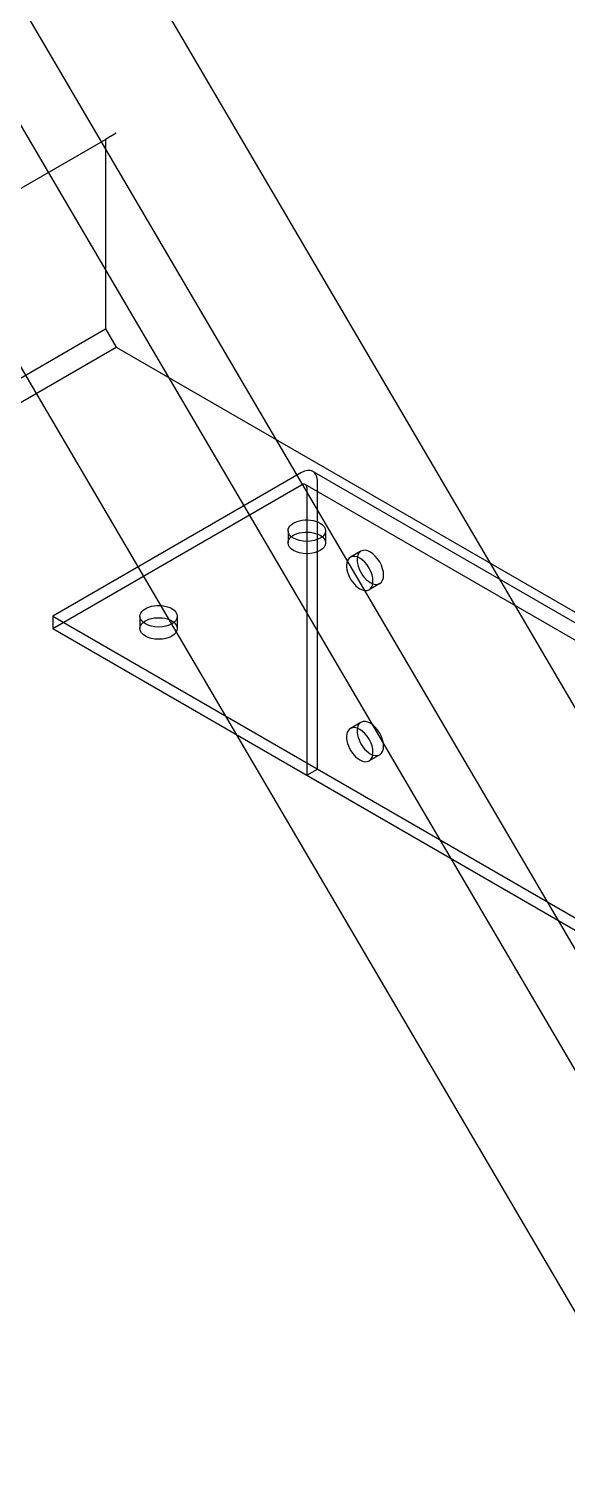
# Model space of a CAD drawing. Extents: x 0 to 316, y 0 to 723.
# Drawn here: x 268.13 to 282.53, y 46.82 to 85.01 of the extents above; entities that cross this region are included whole.
import ezdxf

# ---------------------------------------------------------------- set-up
doc = ezdxf.new("R2010")
doc.units = 0
doc.layers.get('0').update_dxf_attribs({"linetype": 'CONTINUOUS'})

msp = doc.modelspace()

# ---------------------------------------------------------------- linework, layer by layer
at = {"color": 253}
for p, q in [((99.0713, 379.917), (297.841, 41.1028)), ((96.2424, 378.284), (295.013, 39.4698)), ((94.8284, 377.469), (293.599, 38.6539)), ((270.474, 82.2152), (270.191, 82.0512)), ((178.267, 28.9788), (270.191, 82.0512)), ((270.191, 82.0512), (270.191, 76.9895)), ((265.829, 79.5334), (284.507, 47.6966)), ((178.267, 23.9172), (270.191, 76.9895)), ((270.191, 76.9895), (270.474, 76.4992)), ((178.55, 23.4267), (270.474, 76.4992)), ((270.474, 76.4992), (302.435, 58.0457)), ((275.424, 73.1516), (268.777, 69.3138)), ((296.937, 60.9342), (275.723, 73.1806)), ((268.777, 68.9875), (275.424, 72.8253)), ((296.737, 60.5868), (275.524, 72.8349)), ((275.565, 72.7438), (275.565, 65.0681)), ((275.848, 65.2307), (275.848, 72.9065)), ((275.065, 71.6001), (275.065, 71.2735)), ((276.065, 71.6001), (276.065, 71.2735)), ((277.012, 71.053), (276.729, 70.8903)), ((277.512, 70.1876), (277.23, 70.0236)), ((268.777, 69.3138), (289.99, 57.066)), ((268.777, 69.3138), (268.777, 68.9875)), ((271.105, 69.3138), (271.105, 68.9875)), ((272.105, 69.3138), (272.105, 68.9875)), ((268.777, 68.9875), (289.99, 56.7408)), ((277.012, 66.4806), (276.729, 66.318)), ((277.512, 65.6153), (277.23, 65.4526)), ((275.565, 65.0681), (275.848, 65.2307)), ((275.565, 65.0681), (295.081, 53.8)), ((275.848, 65.2307), (297.061, 52.984))]:
    msp.add_line(p, q, dxfattribs=at)
for points in [[(275.723, 73.1806), (275.644, 73.2275), (275.536, 73.2166), (275.424, 73.1516)], [(275.848, 72.9065), (275.848, 73.0359), (275.803, 73.1354), (275.723, 73.1806)], [(275.524, 72.8349), (275.498, 72.85), (275.462, 72.8458), (275.424, 72.8253)], [(275.565, 72.7438), (275.565, 72.7865), (275.55, 72.8197), (275.524, 72.8349)], [(275.065, 71.6001), (275.065, 71.7173), (275.187, 71.822), (275.373, 71.8675)], [(275.373, 71.8675), (275.561, 71.9116), (275.776, 71.8866), (275.919, 71.804)], [(275.919, 71.804), (276.013, 71.7504), (276.065, 71.6774), (276.065, 71.6001)], [(275.565, 71.3109), (275.289, 71.3109), (275.065, 71.4417), (275.065, 71.6001)], [(275.065, 71.2735), (275.065, 71.3906), (275.187, 71.4954), (275.373, 71.5409)], [(275.373, 71.5409), (275.561, 71.585), (275.776, 71.5603), (275.919, 71.4788)], [(276.065, 71.6001), (276.065, 71.4417), (275.84, 71.3109), (275.565, 71.3109)], [(275.919, 71.4788), (276.013, 71.4237), (276.065, 71.3507), (276.065, 71.2735)], [(275.565, 70.9856), (275.289, 70.9856), (275.065, 71.1137), (275.065, 71.2735)], [(276.065, 71.2735), (276.065, 71.1137), (275.84, 70.9856), (275.565, 70.9856)], [(277.012, 71.053), (276.911, 70.9951), (276.881, 70.8367), (276.936, 70.6533)], [(277.512, 70.7651), (277.374, 71.0046), (277.15, 71.1331), (277.012, 71.053)], [(276.729, 70.8903), (276.628, 70.8325), (276.599, 70.6727), (276.654, 70.4896)], [(277.23, 70.6011), (277.09, 70.841), (276.867, 70.9704), (276.729, 70.8903)], [(277.512, 70.1876), (277.65, 70.2677), (277.65, 70.5252), (277.512, 70.7651)], [(276.654, 70.4896), (276.707, 70.3047), (276.835, 70.1312), (276.979, 70.0497)], [(276.936, 70.6533), (276.99, 70.4688), (277.119, 70.2952), (277.261, 70.2123)], [(277.23, 70.0236), (277.367, 70.1051), (277.367, 70.3626), (277.23, 70.6011)], [(276.979, 70.0497), (277.072, 69.9946), (277.163, 69.9865), (277.23, 70.0236)], [(277.261, 70.2123), (277.356, 70.1587), (277.446, 70.1492), (277.512, 70.1876)], [(271.105, 69.3138), (271.105, 69.4313), (271.227, 69.5357), (271.414, 69.5812)], [(271.414, 69.5812), (271.6, 69.6253), (271.815, 69.602), (271.959, 69.518)], [(271.959, 69.518), (272.052, 69.4641), (272.105, 69.3896), (272.105, 69.3138)], [(271.604, 69.0259), (271.329, 69.0259), (271.105, 69.154), (271.105, 69.3138)], [(271.105, 68.9875), (271.105, 69.1046), (271.227, 69.2094), (271.414, 69.2549)], [(271.414, 69.2549), (271.6, 69.299), (271.815, 69.2739), (271.959, 69.1914)], [(272.105, 69.3138), (272.105, 69.154), (271.882, 69.0259), (271.604, 69.0259)], [(271.959, 69.1914), (272.052, 69.1374), (272.105, 69.0644), (272.105, 68.9875)], [(271.604, 68.6992), (271.329, 68.6992), (271.105, 68.8287), (271.105, 68.9875)], [(272.105, 68.9875), (272.105, 68.8287), (271.882, 68.6992), (271.604, 68.6992)], [(277.012, 66.4806), (276.911, 66.4228), (276.881, 66.2644), (276.936, 66.0799)], [(277.512, 66.1928), (277.374, 66.4312), (277.15, 66.5607), (277.012, 66.4806)], [(276.729, 66.318), (276.628, 66.2587), (276.599, 66.1017), (276.654, 65.9172)], [(277.23, 66.0287), (277.09, 66.2686), (276.867, 66.3967), (276.729, 66.318)], [(276.936, 66.0799), (276.99, 65.8964), (277.119, 65.7229), (277.261, 65.6399)], [(277.512, 65.6153), (277.65, 65.6953), (277.65, 65.9529), (277.512, 66.1928)], [(276.654, 65.9172), (276.707, 65.7338), (276.835, 65.5588), (276.979, 65.4763)], [(277.23, 65.4526), (277.367, 65.5313), (277.367, 65.7902), (277.23, 66.0287)], [(276.979, 65.4763), (277.072, 65.4223), (277.163, 65.4128), (277.23, 65.4526)], [(277.261, 65.6399), (277.356, 65.5849), (277.446, 65.5768), (277.512, 65.6153)]]:
    msp.add_open_spline(points, degree=3, dxfattribs=at)

doc.saveas('drawing.dxf')
